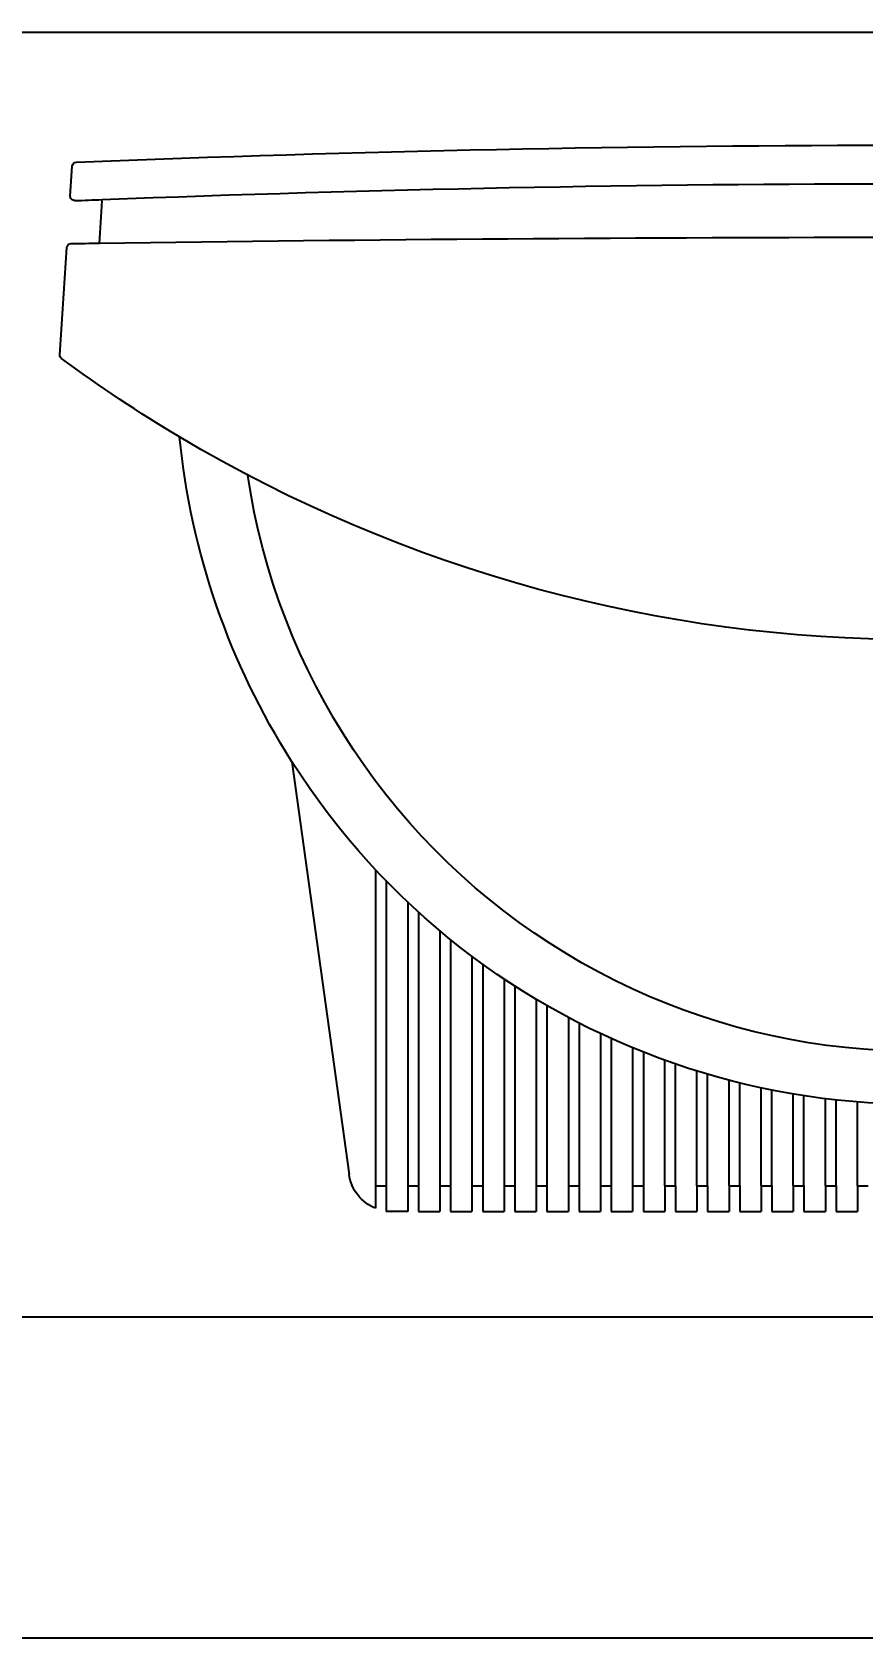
# Model space of a CAD drawing. Header units: millimetres. Extents: x 154.1 to 235.2, y 94.9 to 137.4.
# Drawn here: x 158.819 to 159.207, y 99.126 to 99.876 of the extents above; entities that cross this region are included whole.
import ezdxf

# ---------------------------------------------------------------- set-up
doc = ezdxf.new("R2010")
doc.units = ezdxf.units.MM
doc.header["$LTSCALE"] = 0.05
for name, color, linetype in [('ACES', 7, 'Continuous'), ('ACES-I', 251, 'Continuous'), ('Cotas', 6, 'Continuous'), ('Desnivel', 1, 'Continuous'), ('Parede', 5, 'Continuous')]:
    doc.layers.add(name, color=color, linetype=linetype)
doc.styles.get("Standard").update_dxf_attribs({"font": 'arial.ttf'})
doc.dimstyles.new('ISO-25', dxfattribs={"dimtxt": 0.3, "dimasz": 2.5, "dimexe": 1.25, "dimexo": 0.625, "dimgap": 0.2, "dimtad": 1, "dimzin": 1, "dimtxsty": 'Standard', "dimcen": 2.5, "dimse1": 1, "dimse2": 1, "dimsd1": 1, "dimsd2": 1, "dimclrd": 6, "dimclrt": 2, "dimadec": 0, "dimazin": 0, "dimtfac": 1, "dimtmove": 0, "dimatfit": 3, "dimfxl": 1, "dimarcsym": 0})

# ---------------------------------------------------------------- blocks, each defined once
blk = doc.blocks.new('Tv_29pol')
at = {"layer": 'ACES'}
for p, q in [((-0.23, -0.01189), (-0.23, 0)), ((-0.215, -0.01189), (-0.215, 0)), ((-0.215, 0), (-0.205, 0)), ((-0.205, -0.01189), (-0.205, 0)), ((-0.2, -0.01189), (-0.2, 0)), ((-0.2, 0), (-0.19, 0)), ((-0.19, -0.01189), (-0.19, 0)), ((-0.185, -0.01189), (-0.185, 0)), ((-0.185, 0), (-0.175, 0)), ((-0.175, -0.01189), (-0.175, 0)), ((-0.17, -0.01189), (-0.17, 0)), ((-0.17, 0), (-0.16, 0)), ((-0.155, -0.01189), (-0.155, 0)), ((-0.155, 0), (-0.145, 0)), ((-0.14, -0.01189), (-0.14, 0)), ((-0.125, -0.01189), (-0.125, 0)), ((-0.11, 0), (-0.1, 0)), ((-0.11, -0.01189), (-0.11, 0)), ((-0.1, -0.01189), (-0.1, 0)), ((-0.095, 0), (-0.085, 0)), ((-0.095, -0.01189), (-0.095, 0)), ((-0.085, -0.01189), (-0.085, 0)), ((-0.08, 0), (-0.07, 0)), ((-0.08, -0.01189), (-0.08, 0)), ((-0.07, -0.01189), (-0.07, 0)), ((-0.065, 0), (-0.055, 0)), ((-0.055, -0.01189), (-0.055, 0)), ((-0.05, 0), (-0.04, 0)), ((-0.04, -0.01189), (-0.04, 0)), ((-0.035, 0), (-0.025, 0)), ((-0.035, -0.01189), (-0.035, 0)), ((-0.025, -0.01189), (-0.025, 0)), ((-0.25, -0.01189), (-0.25, -0.00143)), ((-0.245, -0.01189), (-0.245, 0)), ((-0.235, 0), (-0.245, 0)), ((-0.24258, 0), (-0.2425, 0)), ((-0.235, -0.01189), (-0.235, 0)), ((-0.23, 0), (-0.22, 0)), ((-0.22, -0.01189), (-0.22, 0)), ((-0.16, -0.01189), (-0.16, 0)), ((-0.145, -0.01189), (-0.145, 0)), ((-0.14, 0), (-0.13, 0)), ((-0.13, -0.01189), (-0.13, 0)), ((-0.125, 0), (-0.115, 0)), ((-0.115, -0.01189), (-0.115, 0)), ((-0.065, -0.01189), (-0.065, 0)), ((-0.05, -0.01189), (-0.05, 0)), ((-0.035, -0.01189), (-0.035, 0)), ((-0.25, -0.01189), (-0.245, -0.01189)), ((-0.235, -0.01189), (-0.23, -0.01189)), ((-0.22, -0.01189), (-0.215, -0.01189)), ((-0.205, -0.01189), (-0.2, -0.01189)), ((-0.19, -0.01189), (-0.185, -0.01189)), ((-0.175, -0.01189), (-0.17, -0.01189)), ((-0.16, -0.01189), (-0.155, -0.01189)), ((-0.145, -0.01189), (-0.14, -0.01189)), ((-0.13, -0.01189), (-0.125, -0.01189)), ((-0.115, -0.01189), (-0.11, -0.01189)), ((-0.1, -0.01189), (-0.095, -0.01189)), ((-0.085, -0.01189), (-0.08, -0.01189)), ((-0.07, -0.01189), (-0.065, -0.01189)), ((-0.055, -0.01189), (-0.05, -0.01189)), ((-0.04, -0.01189), (-0.035, -0.01189)), ((-0.025, -0.01189), (-0.02, -0.01189)), ((-0.28907, -0.21), (-0.26239, -0.01726)), ((-0.39743, -0.40009), (-0.39413, -0.45016)), ((-0.37897, -0.452), (-0.37765, -0.472)), ((-0.39254, -0.47422), (-0.39162, -0.48821))]:
    blk.add_line(p, q, dxfattribs=at)
for centre, radius, start, end in [((-0.24258, -0.02), 0.02, 111.78305, 172.1178), ((0.0025, -0.39567), 0.34567, 147.51128, 174.36225), ((0.0025, -0.93906), 0.67206, 120.78771, 126.4325), ((-0.39543, -0.39996), 0.002, 126.4325, 183.77228), ((-0.39543, -0.39996), 0.002, 126.4325, 183.77228), ((-0.39213, -0.45003), 0.002, 183.77228, 269.13704), ((0.0025, 25.74927), 26.20427, 269.137038, 269.16591), ((-0.39054, -0.47409), 0.002, 87.68672, 183.77228), ((0.00131, 9.22625), 9.70625, 267.686719, 267.762257), ((-0.38962, -0.48807), 0.002, 183.77228, 267.6842), ((0.0025, 9.20825), 9.70625, 267.684201, 272.315799)]:
    blk.add_arc(centre, radius, start, end, dxfattribs=at)
at = {"layer": 'ACES-I'}
for p, q in [((-0.25, -0.15959), (-0.25, -0.01189)), ((-0.245, -0.15436), (-0.245, -0.01189)), ((-0.235, -0.14451), (-0.235, -0.01189)), ((-0.23, -0.13987), (-0.23, -0.01189)), ((-0.22, -0.13113), (-0.22, -0.01189)), ((-0.215, -0.127), (-0.215, -0.01189)), ((-0.205, -0.11921), (-0.205, -0.01189)), ((-0.2, -0.11552), (-0.2, -0.01189)), ((-0.19, -0.10856), (-0.19, -0.01189)), ((-0.185, -0.10527), (-0.185, -0.01189)), ((-0.175, -0.09905), (-0.175, -0.01189)), ((-0.17, -0.09612), (-0.17, -0.01189)), ((-0.16, -0.09058), (-0.16, -0.01189)), ((-0.155, -0.08797), (-0.155, -0.01189)), ((-0.145, -0.08305), (-0.145, -0.01189)), ((-0.14, -0.08074), (-0.14, -0.01189)), ((-0.13, -0.0764), (-0.13, -0.01189)), ((-0.125, -0.07437), (-0.125, -0.01189)), ((-0.115, -0.01189), (-0.115, -0.07058)), ((-0.11, -0.01189), (-0.11, -0.06882)), ((-0.1, -0.01189), (-0.1, -0.06555)), ((-0.095, -0.01189), (-0.095, -0.06404)), ((-0.085, -0.01189), (-0.085, -0.06126)), ((-0.08, -0.01189), (-0.08, -0.05999)), ((-0.07, -0.01189), (-0.07, -0.05769)), ((-0.065, -0.01189), (-0.065, -0.05665)), ((-0.055, -0.01189), (-0.055, -0.05482)), ((-0.05, -0.01189), (-0.05, -0.05401)), ((-0.04, -0.01189), (-0.04, -0.05262)), ((-0.035, -0.01189), (-0.035, -0.05204)), ((-0.025, -0.01189), (-0.025, -0.0511))]:
    blk.add_line(p, q, dxfattribs=at)
for centre, radius, start, end in [((0.0025, -0.39567), 0.34567, 70.7101, 147.51128), ((0.0025, -0.39039), 0.31567, 70.89299, 171.53774), ((0.0025, -0.93906), 0.67206, 59.21229, 120.78771), ((0.0025, 25.74927), 26.20427, 269.16591, 270.83409), ((0.00131, 9.22625), 9.70625, 267.762257, 272.251745)]:
    blk.add_arc(centre, radius, start, end, dxfattribs=at)
blk = doc.blocks.new('*D68')
at = {"layer": 'Defpoints', "color": 0}
for p in [(157.40418, 99.12608), (160.20418, 99.12608), (160.20418, 98.75911)]:
    blk.add_point(p, dxfattribs=at)
at = {"layer": 'Cotas', "color": 2, "insert": (158.80418, 99.01921), "char_height": 0.1, "attachment_point": 5}
blk.add_mtext('2,80', dxfattribs=at)

msp = doc.modelspace()

# ---------------------------------------------------------------- linework, layer by layer
at = {"layer": 'Desnivel'}
msp.add_line((158.50913, 99.87608), (159.90913, 99.87608), dxfattribs=at)
at = {"layer": 'Parede'}
for p, q in [((158.30418, 99.27608), (160.35418, 99.27608)), ((158.30418, 99.12608), (160.20418, 99.12608))]:
    msp.add_line(p, q, dxfattribs=at)

# ---------------------------------------------------------------- block references
at = {"xscale": -1, "rotation": 180}
msp.add_blockref('Tv_29pol', (159.22901, 99.32529), dxfattribs=at)

# ---------------------------------------------------------------- dimensions: what is measured, and where the dimension line sits
at = {"layer": 'Cotas'}
dim = msp.add_linear_dim(base=(160.20418, 98.75911), p1=(157.40418, 99.12608), p2=(160.20418, 99.12608), dimstyle='ISO-25', override={"dimtxt": 0.1}, dxfattribs=at)
dim.commit()
dim.dimension.update_dxf_attribs({"geometry": '*D68', "text_midpoint": (158.80418, 98.75911), "dimtype": 160})

doc.saveas('drawing.dxf')
